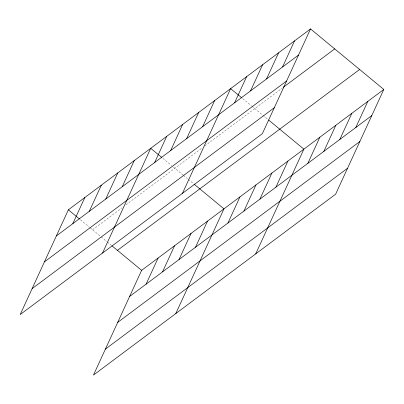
<?xml version="1.0" encoding="UTF-8"?>
<svg xmlns="http://www.w3.org/2000/svg" width="404" height="404" viewBox="0 0 404 404"><rect width="100%" height="100%" fill="white"/><g stroke="black" fill="none" stroke-linecap="round" stroke-linejoin="round"><path stroke-width="0.3" stroke-dasharray="2.02 1.52" d="M92.546 229.79L121.988 207.797M125.982 204.818L202.353 147.768M204.853 145.905L282.27 88.077M242.713 98.606L251.414 105.797M251.899 106.196L268.211 119.675M162.797 158.302L171.498 165.494M173.432 167.089L183.027 175.013M183.507 175.412L187.34 178.578M188.299 179.366L193.567 183.719M80.462 219.806L89.648 227.391M90.132 227.79L100.692 236.517M101.172 236.911L106.919 241.663M107.398 242.057L111.711 245.617"/><path stroke-width="0.61" d="M310.535 28.931L68.372 209.817L20.2 314.549L262.363 133.663L310.535 28.931L383.8 89.451L335.628 194.183L93.465 375.069L141.637 270.337L383.8 89.451M72.821 223.644L84.84 197.521M89.289 211.343L101.308 185.219M105.757 199.041L117.771 172.917M122.225 186.739L134.239 160.615M102.535 253.05L150.707 148.319L161.827 157.504M154.676 162.504L166.69 136.375M170.66 150.561L182.674 124.437M186.643 138.623L198.657 112.499M202.626 126.684L214.64 100.561M182.451 193.354L230.623 88.622L241.743 97.808M146.086 284.163L158.1 258.035M234.588 102.808L246.607 76.684M162.554 271.862L174.568 245.738M250.571 90.87L262.59 64.746M179.023 259.56L191.036 233.436M266.554 78.931L278.573 52.808M195.491 247.258L207.504 221.134M282.537 66.993L294.556 40.87M175.801 313.57L223.973 208.838L194.046 184.118M227.937 223.023L239.956 196.894M243.92 211.08L255.939 184.956M259.903 199.142L271.917 173.018M275.887 187.203L287.901 161.08M255.712 253.874L303.884 149.142L268.69 120.069M307.853 163.327L319.867 137.203M323.836 151.389L335.85 125.265M339.82 139.451L351.834 113.327M355.803 127.513L367.817 101.389M56.358 235.941L298.521 55.055M44.425 261.883L286.587 80.992M283.27 87.33L334.714 48.899M32.133 288.613L274.296 107.722M117.458 250.369L359.626 69.478M129.618 296.46L371.786 115.574M117.685 322.402L359.853 141.511M105.393 349.132L347.561 168.241M68.372 209.817L79.492 219.003M112.191 246.016L141.637 270.337"/></g></svg>
